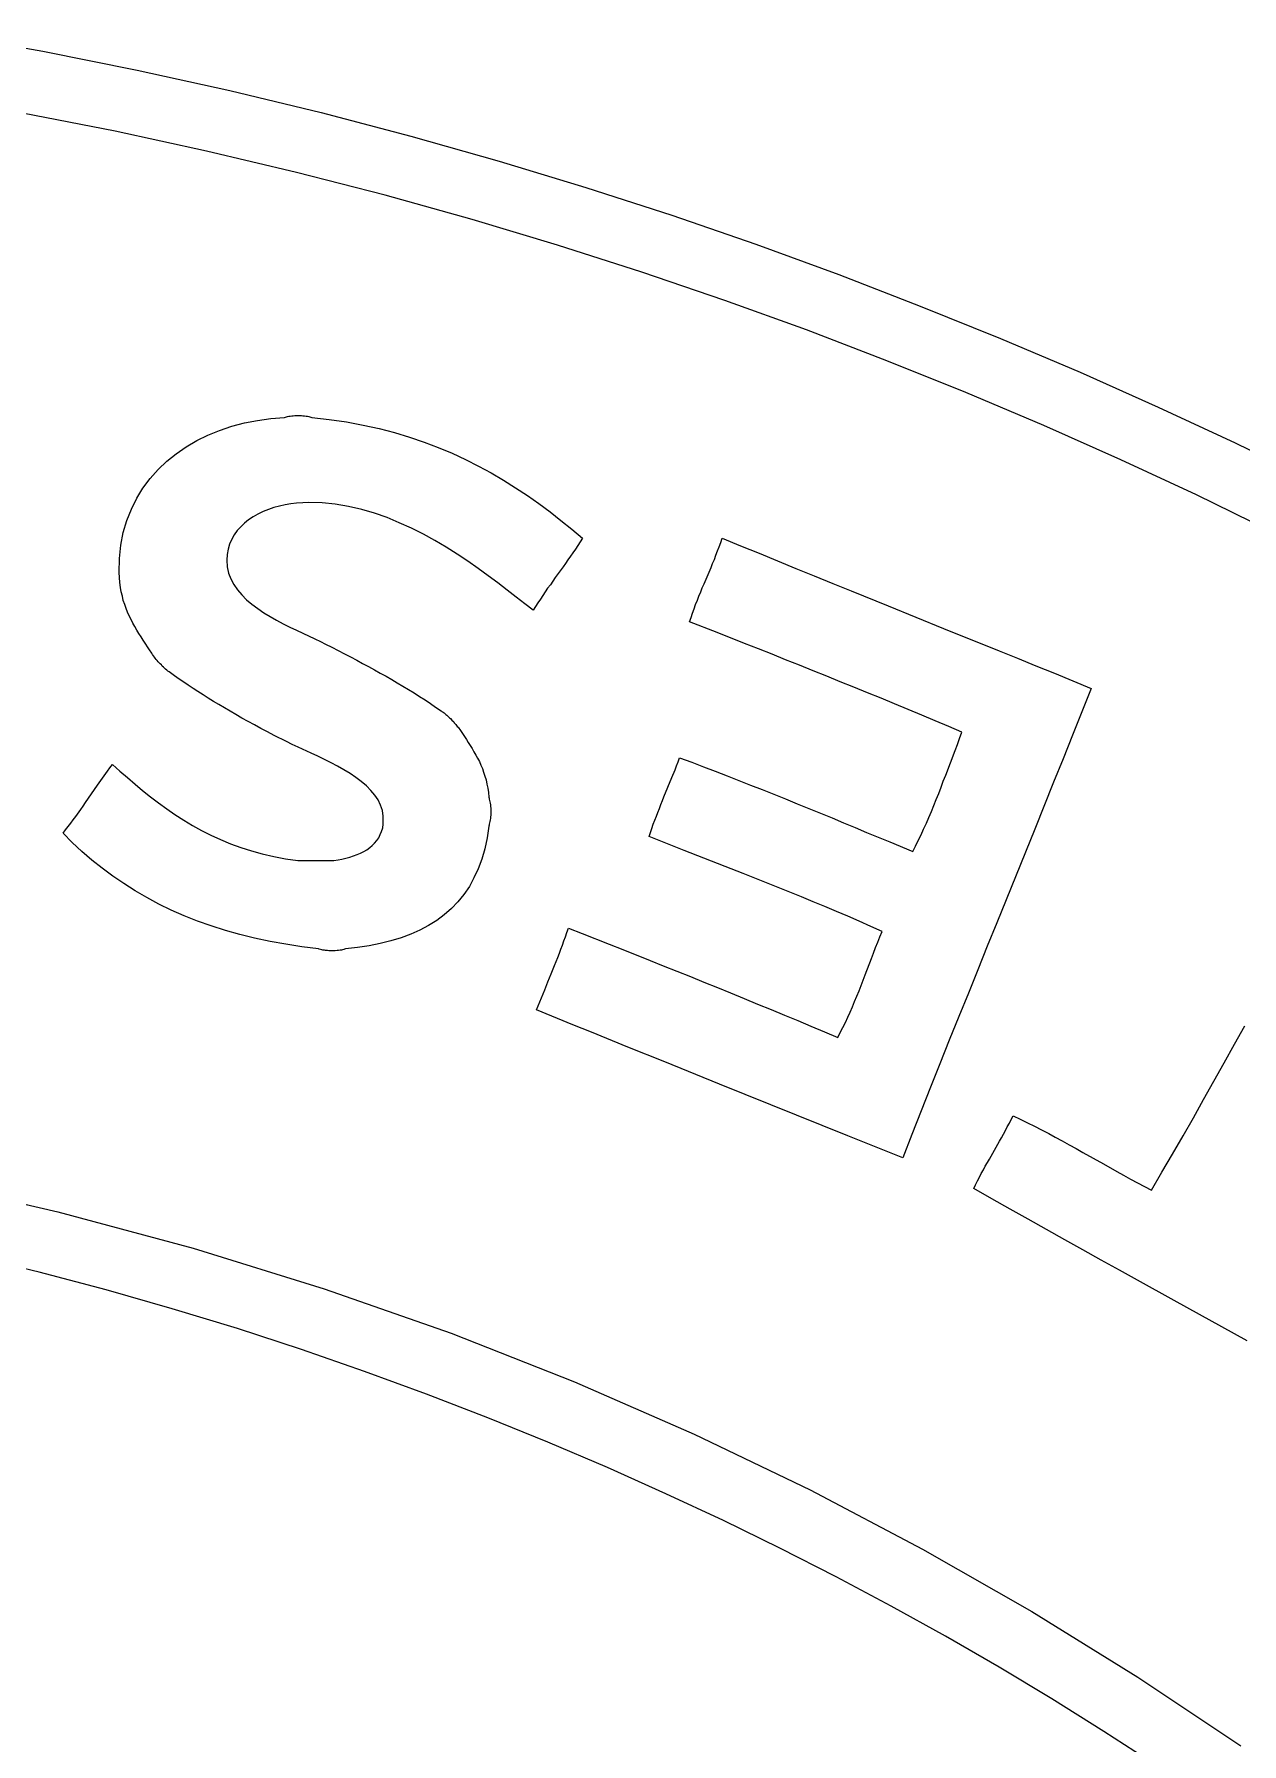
# Model space of a CAD drawing. Header units: metres. Extents: x -185 to 1201, y -340 to 309.
# Drawn here: x 896.76 to 900.76, y 75.64 to 81.3 of the extents above; entities that cross this region are included whole.
import ezdxf

# ---------------------------------------------------------------- set-up
doc = ezdxf.new("R2010")
doc.units = ezdxf.units.M

msp = doc.modelspace()

# ---------------------------------------------------------------- linework, layer by layer
for p, q in [((896.474, 81.2952), (896.792, 81.2385)), ((896.792, 81.2385), (897.104, 81.1763)), ((897.104, 81.1763), (897.411, 81.1086)), ((897.411, 81.1086), (897.713, 81.0358)), ((897.031, 80.9738), (896.724, 81.034)), ((897.713, 81.0358), (898.01, 80.9579)), ((897.334, 80.9083), (897.031, 80.9738)), ((898.01, 80.9579), (898.303, 80.8753)), ((897.632, 80.8378), (897.334, 80.9083)), ((898.303, 80.8753), (898.59, 80.7879)), ((897.925, 80.7623), (897.632, 80.8378)), ((898.213, 80.682), (897.925, 80.7623)), ((898.59, 80.7879), (898.874, 80.6961)), ((898.496, 80.5971), (898.213, 80.682)), ((898.874, 80.6961), (899.152, 80.5999)), ((898.775, 80.5078), (898.496, 80.5971)), ((899.152, 80.5999), (899.427, 80.4996)), ((899.05, 80.4141), (898.775, 80.5078)), ((899.427, 80.4996), (899.697, 80.3954)), ((899.32, 80.3163), (899.05, 80.4141)), ((899.697, 80.3954), (899.963, 80.2875)), ((899.586, 80.2144), (899.32, 80.3163)), ((899.963, 80.2875), (900.226, 80.1759)), ((899.848, 80.1087), (899.586, 80.2144)), ((900.226, 80.1759), (900.484, 80.0609)), ((900.106, 79.9993), (899.848, 80.1087)), ((897.546, 80.0226), (897.592, 80.0261)), ((897.592, 80.0261), (897.595, 80.0274)), ((897.595, 80.0274), (897.598, 80.0285)), ((897.598, 80.0285), (897.602, 80.0295)), ((897.602, 80.0295), (897.606, 80.0304)), ((897.606, 80.0304), (897.611, 80.0311)), ((897.611, 80.0311), (897.616, 80.0317)), ((897.616, 80.0317), (897.621, 80.0322)), ((897.621, 80.0322), (897.626, 80.0325)), ((897.626, 80.0325), (897.632, 80.0327)), ((897.632, 80.0327), (897.637, 80.0328)), ((897.637, 80.0328), (897.643, 80.0327)), ((897.643, 80.0327), (897.648, 80.0325)), ((897.648, 80.0325), (897.653, 80.0322)), ((897.653, 80.0322), (897.658, 80.0317)), ((897.658, 80.0317), (897.663, 80.0311)), ((897.663, 80.0311), (897.668, 80.0304)), ((897.668, 80.0304), (897.672, 80.0295)), ((897.672, 80.0295), (897.676, 80.0285)), ((897.676, 80.0285), (897.679, 80.0274)), ((897.679, 80.0274), (897.682, 80.0261)), ((897.682, 80.0261), (897.74, 80.0197)), ((900.484, 80.0609), (900.739, 79.9422)), ((897.338, 79.9679), (897.377, 79.9837)), ((897.377, 79.9837), (897.417, 79.9972)), ((897.417, 79.9972), (897.459, 80.0081)), ((897.459, 80.0081), (897.502, 80.0166)), ((897.502, 80.0166), (897.546, 80.0226)), ((897.74, 80.0197), (897.797, 80.0114)), ((897.797, 80.0114), (897.852, 80.0013)), ((897.852, 80.0013), (897.905, 79.9896)), ((897.905, 79.9896), (897.956, 79.9762)), ((897.956, 79.9762), (898.006, 79.9613)), ((900.361, 79.8864), (900.106, 79.9993)), ((897.233, 79.9065), (897.266, 79.9293)), ((897.266, 79.9293), (897.301, 79.9498)), ((897.301, 79.9498), (897.338, 79.9679)), ((898.006, 79.9613), (898.054, 79.9449)), ((898.054, 79.9449), (898.101, 79.927)), ((898.101, 79.927), (898.147, 79.9078)), ((900.739, 79.9422), (900.99, 79.8198)), ((897.173, 79.8541), (897.202, 79.8814)), ((897.202, 79.8814), (897.233, 79.9065)), ((898.147, 79.9078), (898.191, 79.8873)), ((898.191, 79.8873), (898.234, 79.8656)), ((898.234, 79.8656), (898.276, 79.8428)), ((900.611, 79.77), (900.361, 79.8864)), ((897.123, 79.7929), (897.147, 79.8246)), ((897.147, 79.8246), (897.173, 79.8541)), ((898.276, 79.8428), (898.317, 79.8189)), ((898.317, 79.8189), (898.357, 79.794)), ((897.085, 79.7232), (897.103, 79.7591)), ((897.103, 79.7591), (897.123, 79.7929)), ((897.652, 79.7443), (897.632, 79.7429)), ((897.671, 79.7448), (897.652, 79.7443)), ((897.716, 79.7435), (897.671, 79.7448)), ((897.76, 79.739), (897.716, 79.7435)), ((898.357, 79.794), (898.396, 79.7681)), ((898.396, 79.7681), (898.434, 79.7414)), ((900.857, 79.65), (900.611, 79.77)), ((897.07, 79.6852), (897.085, 79.7232)), ((897.473, 79.6875), (897.459, 79.6765)), ((897.488, 79.6975), (897.473, 79.6875)), ((897.504, 79.7065), (897.488, 79.6975)), ((897.521, 79.7146), (897.504, 79.7065)), ((897.539, 79.7217), (897.521, 79.7146)), ((897.557, 79.7278), (897.539, 79.7217)), ((897.575, 79.733), (897.557, 79.7278)), ((897.594, 79.7373), (897.575, 79.733)), ((897.613, 79.7406), (897.594, 79.7373)), ((897.632, 79.7429), (897.613, 79.7406)), ((897.804, 79.7317), (897.76, 79.739)), ((897.848, 79.7217), (897.804, 79.7317)), ((897.89, 79.7093), (897.848, 79.7217)), ((897.932, 79.6947), (897.89, 79.7093)), ((897.972, 79.6781), (897.932, 79.6947)), ((898.434, 79.7414), (898.471, 79.7139)), ((898.471, 79.7139), (898.507, 79.6856)), ((897.05, 79.6032), (897.058, 79.6452)), ((897.058, 79.6452), (897.07, 79.6852)), ((897.425, 79.6378), (897.417, 79.623)), ((897.435, 79.6517), (897.425, 79.6378)), ((897.447, 79.6646), (897.435, 79.6517)), ((897.459, 79.6765), (897.447, 79.6646)), ((898.012, 79.6598), (897.972, 79.6781)), ((898.052, 79.64), (898.012, 79.6598)), ((898.09, 79.6189), (898.052, 79.64)), ((898.507, 79.6856), (898.543, 79.6567)), ((898.543, 79.6567), (898.579, 79.6272)), ((897.045, 79.5593), (897.05, 79.6032)), ((897.405, 79.5904), (897.402, 79.5726)), ((897.41, 79.6072), (897.405, 79.5904)), ((897.417, 79.623), (897.41, 79.6072)), ((898.127, 79.5968), (898.09, 79.6189)), ((898.163, 79.5739), (898.127, 79.5968)), ((898.199, 79.5503), (898.163, 79.5739)), ((898.547, 79.5787), (898.539, 79.5668)), ((898.555, 79.5907), (898.547, 79.5787)), ((898.563, 79.6028), (898.555, 79.5907)), ((898.571, 79.6149), (898.563, 79.6028)), ((898.579, 79.6272), (898.571, 79.6149)), ((899.02, 79.5705), (899.026, 79.5844)), ((899.026, 79.5844), (899.031, 79.5985)), ((899.031, 79.5985), (899.036, 79.6127)), ((899.036, 79.6127), (899.041, 79.6272)), ((899.041, 79.6272), (899.102, 79.6019)), ((899.102, 79.6019), (899.163, 79.5768)), ((899.163, 79.5768), (899.224, 79.5517)), ((897.044, 79.5134), (897.045, 79.5593)), ((897.402, 79.5726), (897.401, 79.5538)), ((897.401, 79.5538), (897.402, 79.5321)), ((897.402, 79.5321), (897.406, 79.5114)), ((898.233, 79.5264), (898.199, 79.5503)), ((898.266, 79.5024), (898.233, 79.5264)), ((898.514, 79.5314), (898.488, 79.4962)), ((898.522, 79.5432), (898.514, 79.5314)), ((898.53, 79.5549), (898.522, 79.5432)), ((898.539, 79.5668), (898.53, 79.5549)), ((898.981, 79.4757), (899.004, 79.5295)), ((899.004, 79.5295), (899.009, 79.5431)), ((899.009, 79.5431), (899.015, 79.5567)), ((899.015, 79.5567), (899.02, 79.5705)), ((899.224, 79.5517), (899.285, 79.5266)), ((899.285, 79.5266), (899.346, 79.5017)), ((897.045, 79.4962), (897.044, 79.5134)), ((897.047, 79.4797), (897.045, 79.4962)), ((897.049, 79.4639), (897.047, 79.4797)), ((897.051, 79.4489), (897.049, 79.4639)), ((897.406, 79.5114), (897.414, 79.4918)), ((897.414, 79.4918), (897.424, 79.4732)), ((897.424, 79.4732), (897.436, 79.4555)), ((898.298, 79.4785), (898.266, 79.5024)), ((898.329, 79.4548), (898.298, 79.4785)), ((898.463, 79.4608), (898.455, 79.449)), ((898.472, 79.4727), (898.463, 79.4608)), ((898.488, 79.4962), (898.472, 79.4727)), ((898.97, 79.4487), (898.975, 79.4622)), ((898.975, 79.4622), (898.981, 79.4757)), ((899.346, 79.5017), (899.407, 79.4768)), ((899.407, 79.4768), (899.468, 79.452)), ((897.055, 79.4344), (897.051, 79.4489)), ((897.058, 79.4205), (897.055, 79.4344)), ((897.063, 79.4071), (897.058, 79.4205)), ((897.067, 79.3941), (897.063, 79.4071)), ((897.436, 79.4555), (897.45, 79.4388)), ((897.45, 79.4388), (897.466, 79.4229)), ((897.466, 79.4229), (897.484, 79.4078)), ((897.484, 79.4078), (897.503, 79.3935)), ((898.359, 79.4318), (898.329, 79.4548)), ((898.388, 79.4095), (898.359, 79.4318)), ((898.415, 79.3883), (898.388, 79.4095)), ((898.431, 79.4129), (898.423, 79.4006)), ((898.439, 79.425), (898.431, 79.4129)), ((898.447, 79.437), (898.439, 79.425)), ((898.455, 79.449), (898.447, 79.437)), ((898.948, 79.3932), (898.953, 79.4073)), ((898.953, 79.4073), (898.959, 79.4212)), ((898.959, 79.4212), (898.964, 79.435)), ((898.964, 79.435), (898.97, 79.4487)), ((899.468, 79.452), (899.591, 79.4024)), ((897.072, 79.3816), (897.067, 79.3941)), ((897.078, 79.3693), (897.072, 79.3816)), ((897.084, 79.3574), (897.078, 79.3693)), ((897.09, 79.3457), (897.084, 79.3574)), ((897.503, 79.3935), (897.523, 79.38)), ((897.523, 79.38), (897.544, 79.3671)), ((897.544, 79.3671), (897.565, 79.355)), ((897.565, 79.355), (897.587, 79.3434)), ((898.423, 79.4006), (898.415, 79.3883)), ((898.933, 79.3497), (898.938, 79.3645)), ((899.024, 79.314), (898.933, 79.3497)), ((898.938, 79.3645), (898.943, 79.379)), ((898.943, 79.379), (898.948, 79.3932)), ((899.591, 79.4024), (899.774, 79.3282)), ((897.096, 79.3342), (897.09, 79.3457)), ((897.103, 79.3228), (897.096, 79.3342)), ((897.11, 79.3115), (897.103, 79.3228)), ((897.117, 79.3002), (897.11, 79.3115)), ((897.124, 79.2889), (897.117, 79.3002)), ((897.587, 79.3434), (897.609, 79.3324)), ((897.609, 79.3324), (897.631, 79.322)), ((897.631, 79.322), (897.652, 79.312)), ((897.652, 79.312), (897.692, 79.2935)), ((897.692, 79.2935), (897.711, 79.2847)), ((899.115, 79.2782), (899.024, 79.314)), ((899.774, 79.3282), (899.958, 79.254)), ((897.147, 79.2542), (897.124, 79.2889)), ((897.15, 79.2499), (897.147, 79.2542)), ((897.152, 79.2456), (897.15, 79.2499)), ((897.155, 79.2414), (897.152, 79.2456)), ((897.158, 79.2373), (897.155, 79.2414)), ((897.161, 79.2333), (897.158, 79.2373)), ((897.711, 79.2847), (897.728, 79.2763)), ((897.728, 79.2763), (897.749, 79.2656)), ((897.749, 79.2656), (897.77, 79.255)), ((897.77, 79.255), (897.79, 79.2443)), ((897.79, 79.2443), (897.81, 79.2337)), ((897.81, 79.2337), (897.831, 79.2231)), ((899.161, 79.2603), (899.115, 79.2782)), ((899.206, 79.2423), (899.161, 79.2603)), ((899.251, 79.2243), (899.206, 79.2423)), ((899.958, 79.254), (900.019, 79.2292)), ((897.164, 79.2293), (897.161, 79.2333)), ((897.167, 79.2254), (897.164, 79.2293)), ((897.17, 79.2216), (897.167, 79.2254)), ((897.173, 79.2179), (897.17, 79.2216)), ((897.177, 79.2142), (897.173, 79.2179)), ((897.18, 79.2106), (897.177, 79.2142)), ((897.184, 79.207), (897.18, 79.2106)), ((897.187, 79.2035), (897.184, 79.207)), ((897.191, 79.2001), (897.187, 79.2035)), ((897.195, 79.1967), (897.191, 79.2001)), ((897.198, 79.1934), (897.195, 79.1967)), ((897.202, 79.1902), (897.198, 79.1934)), ((897.206, 79.187), (897.202, 79.1902)), ((897.21, 79.1839), (897.206, 79.187)), ((897.214, 79.1808), (897.21, 79.1839)), ((897.228, 79.1706), (897.214, 79.1808)), ((897.831, 79.2231), (897.85, 79.2124)), ((897.85, 79.2124), (897.87, 79.2018)), ((897.87, 79.2018), (897.89, 79.1911)), ((897.89, 79.1911), (897.909, 79.1803)), ((897.909, 79.1803), (897.928, 79.1695)), ((899.297, 79.2062), (899.251, 79.2243)), ((899.342, 79.1881), (899.297, 79.2062)), ((899.387, 79.17), (899.342, 79.1881)), ((900.019, 79.2292), (900.08, 79.2044)), ((900.08, 79.2044), (900.141, 79.1795)), ((900.141, 79.1795), (900.202, 79.1546)), ((897.243, 79.1604), (897.228, 79.1706)), ((897.258, 79.1501), (897.243, 79.1604)), ((897.273, 79.1397), (897.258, 79.1501)), ((897.289, 79.1292), (897.273, 79.1397)), ((897.305, 79.1187), (897.289, 79.1292)), ((897.928, 79.1695), (897.947, 79.1587)), ((897.947, 79.1587), (897.965, 79.1477)), ((897.965, 79.1477), (897.984, 79.1367)), ((897.984, 79.1367), (898.002, 79.1255)), ((898.002, 79.1255), (898.021, 79.1143)), ((899.432, 79.1517), (899.387, 79.17)), ((899.477, 79.1335), (899.432, 79.1517)), ((899.522, 79.1151), (899.477, 79.1335)), ((900.202, 79.1546), (900.263, 79.1296)), ((900.263, 79.1296), (900.232, 79.0518)), ((897.322, 79.108), (897.305, 79.1187)), ((897.339, 79.0974), (897.322, 79.108)), ((897.357, 79.0866), (897.339, 79.0974)), ((897.374, 79.0757), (897.357, 79.0866)), ((897.393, 79.0648), (897.374, 79.0757)), ((897.412, 79.0537), (897.393, 79.0648)), ((898.021, 79.1143), (898.039, 79.1029)), ((898.039, 79.1029), (898.057, 79.0913)), ((898.057, 79.0913), (898.075, 79.0796)), ((898.075, 79.0796), (898.092, 79.0678)), ((898.092, 79.0678), (898.11, 79.0557)), ((899.567, 79.0967), (899.522, 79.1151)), ((899.612, 79.0782), (899.567, 79.0967)), ((899.657, 79.0596), (899.612, 79.0782)), ((897.431, 79.0426), (897.412, 79.0537)), ((897.451, 79.0314), (897.431, 79.0426)), ((897.471, 79.0201), (897.451, 79.0314)), ((897.492, 79.0087), (897.471, 79.0201)), ((897.513, 78.9972), (897.492, 79.0087)), ((898.11, 79.0557), (898.113, 79.0532)), ((898.113, 79.0532), (898.117, 79.0507)), ((898.117, 79.0507), (898.12, 79.0482)), ((898.12, 79.0482), (898.126, 79.043)), ((898.126, 79.043), (898.129, 79.0404)), ((898.129, 79.0404), (898.135, 79.0351)), ((898.135, 79.0351), (898.138, 79.0323)), ((898.138, 79.0323), (898.141, 79.0296)), ((898.141, 79.0296), (898.146, 79.024)), ((898.146, 79.024), (898.152, 79.0184)), ((898.152, 79.0184), (898.154, 79.0155)), ((898.154, 79.0155), (898.159, 79.0097)), ((898.159, 79.0097), (898.164, 79.0037)), ((899.702, 79.0409), (899.657, 79.0596)), ((899.746, 79.0221), (899.702, 79.0409)), ((899.791, 79.0032), (899.746, 79.0221)), ((900.232, 79.0518), (900.201, 78.9742)), ((897.535, 78.9856), (897.513, 78.9972)), ((897.558, 78.9739), (897.535, 78.9856)), ((897.598, 78.9532), (897.558, 78.9739)), ((897.617, 78.9441), (897.598, 78.9532)), ((898.164, 79.0037), (898.167, 79.0007)), ((898.167, 79.0007), (898.174, 78.9906)), ((898.174, 78.9906), (898.194, 78.9605)), ((898.194, 78.9605), (898.2, 78.9504)), ((899.835, 78.9842), (899.791, 79.0032)), ((899.82, 78.9439), (899.827, 78.9641)), ((899.827, 78.9641), (899.835, 78.9842)), ((900.201, 78.9742), (900.17, 78.8965)), ((897.637, 78.9348), (897.617, 78.9441)), ((897.68, 78.9153), (897.637, 78.9348)), ((897.702, 78.905), (897.68, 78.9153)), ((897.724, 78.8944), (897.702, 78.905)), ((897.746, 78.8834), (897.724, 78.8944)), ((898.2, 78.9504), (898.207, 78.9403)), ((898.207, 78.9403), (898.213, 78.93)), ((898.213, 78.93), (898.219, 78.9196)), ((898.219, 78.9196), (898.225, 78.909)), ((898.225, 78.909), (898.231, 78.8982)), ((898.231, 78.8982), (898.237, 78.8871)), ((898.895, 78.8864), (898.9, 78.8996)), ((898.9, 78.8996), (898.94, 78.8849)), ((899.781, 78.8424), (899.812, 78.9236)), ((899.812, 78.9236), (899.82, 78.9439)), ((900.17, 78.8965), (900.138, 78.8189)), ((896.989, 78.8322), (897.006, 78.8551)), ((897.006, 78.8551), (897.014, 78.8665)), ((897.014, 78.8665), (897.022, 78.8779)), ((897.022, 78.8779), (897.047, 78.8559)), ((897.047, 78.8559), (897.072, 78.8341)), ((897.767, 78.8719), (897.746, 78.8834)), ((897.788, 78.86), (897.767, 78.8719)), ((897.809, 78.8475), (897.788, 78.86)), ((897.828, 78.8345), (897.809, 78.8475)), ((898.237, 78.8871), (898.242, 78.8757)), ((898.242, 78.8757), (898.247, 78.864)), ((898.247, 78.864), (898.251, 78.8519)), ((898.251, 78.8519), (898.255, 78.8394)), ((898.255, 78.8394), (898.259, 78.8264)), ((898.874, 78.8346), (898.885, 78.8604)), ((898.885, 78.8604), (898.89, 78.8734)), ((898.89, 78.8734), (898.895, 78.8864)), ((898.94, 78.8849), (898.979, 78.8701)), ((898.979, 78.8701), (899.018, 78.8552)), ((899.018, 78.8552), (899.057, 78.8401)), ((899.057, 78.8401), (899.096, 78.825)), ((899.773, 78.8222), (899.781, 78.8424)), ((896.933, 78.7515), (896.973, 78.8091)), ((896.973, 78.8091), (896.989, 78.8322)), ((897.072, 78.8341), (897.097, 78.8126)), ((897.097, 78.8126), (897.122, 78.7915)), ((897.122, 78.7915), (897.148, 78.7708)), ((897.846, 78.821), (897.828, 78.8345)), ((897.863, 78.8068), (897.846, 78.821)), ((897.878, 78.7919), (897.863, 78.8068)), ((897.891, 78.7764), (897.878, 78.7919)), ((898.259, 78.8264), (898.262, 78.8129)), ((898.262, 78.8129), (898.265, 78.799)), ((898.265, 78.799), (898.267, 78.7844)), ((898.267, 78.7844), (898.268, 78.7693)), ((898.848, 78.7707), (898.874, 78.8346)), ((899.096, 78.825), (899.135, 78.8097)), ((899.135, 78.8097), (899.173, 78.7944)), ((899.173, 78.7944), (899.212, 78.779)), ((899.75, 78.7619), (899.758, 78.7819)), ((899.758, 78.7819), (899.766, 78.802)), ((899.766, 78.802), (899.773, 78.8222)), ((900.138, 78.8189), (900.076, 78.6638)), ((896.901, 78.7057), (896.917, 78.7285)), ((896.917, 78.7285), (896.925, 78.74)), ((896.925, 78.74), (896.933, 78.7515)), ((897.148, 78.7708), (897.175, 78.7505)), ((897.175, 78.7505), (897.202, 78.7309)), ((897.202, 78.7309), (897.229, 78.7119)), ((897.902, 78.7601), (897.891, 78.7764)), ((897.91, 78.7431), (897.902, 78.7601)), ((897.916, 78.7253), (897.91, 78.7431)), ((897.919, 78.7067), (897.916, 78.7253)), ((898.268, 78.7693), (898.269, 78.7662)), ((898.269, 78.7662), (898.27, 78.7626)), ((898.27, 78.7626), (898.271, 78.7585)), ((898.271, 78.7585), (898.272, 78.754)), ((898.272, 78.754), (898.273, 78.7492)), ((898.273, 78.7492), (898.274, 78.744)), ((898.274, 78.744), (898.274, 78.7386)), ((898.274, 78.7386), (898.275, 78.733)), ((898.275, 78.733), (898.275, 78.7273)), ((898.275, 78.7273), (898.275, 78.7215)), ((898.828, 78.7191), (898.833, 78.7321)), ((898.833, 78.7321), (898.838, 78.745)), ((898.838, 78.745), (898.843, 78.7579)), ((898.843, 78.7579), (898.848, 78.7707)), ((899.212, 78.779), (899.251, 78.7635)), ((899.251, 78.7635), (899.289, 78.7479)), ((899.289, 78.7479), (899.328, 78.7322)), ((899.328, 78.7322), (899.366, 78.7165)), ((899.734, 78.7222), (899.742, 78.742)), ((899.742, 78.742), (899.75, 78.7619)), ((896.867, 78.6608), (896.876, 78.672)), ((896.876, 78.672), (896.884, 78.6832)), ((896.884, 78.6832), (896.892, 78.6944)), ((896.892, 78.6944), (896.901, 78.7057)), ((897.229, 78.7119), (897.258, 78.6936)), ((897.258, 78.6936), (897.287, 78.6761)), ((897.287, 78.6761), (897.317, 78.6594)), ((897.917, 78.6675), (897.919, 78.6797)), ((897.919, 78.6928), (897.919, 78.7067)), ((897.919, 78.6797), (897.919, 78.6928)), ((898.268, 78.6738), (898.263, 78.6351)), ((898.269, 78.6768), (898.268, 78.6738)), ((898.27, 78.6804), (898.269, 78.6768)), ((898.271, 78.6845), (898.27, 78.6804)), ((898.272, 78.689), (898.271, 78.6845)), ((898.273, 78.6939), (898.272, 78.689)), ((898.274, 78.699), (898.273, 78.6939)), ((898.275, 78.71), (898.274, 78.7044)), ((898.274, 78.7044), (898.274, 78.699)), ((898.275, 78.7215), (898.275, 78.7157)), ((898.275, 78.7157), (898.275, 78.71)), ((898.808, 78.6662), (898.813, 78.6796)), ((898.813, 78.6796), (898.818, 78.6928)), ((898.818, 78.6928), (898.823, 78.706)), ((898.823, 78.706), (898.828, 78.7191)), ((899.366, 78.7165), (899.405, 78.7007)), ((899.405, 78.7007), (899.443, 78.6848)), ((899.443, 78.6848), (899.481, 78.669)), ((899.481, 78.669), (899.519, 78.653)), ((899.708, 78.6639), (899.717, 78.6832)), ((899.717, 78.6832), (899.725, 78.7026)), ((899.725, 78.7026), (899.734, 78.7222)), ((896.859, 78.6498), (896.867, 78.6608)), ((896.889, 78.6192), (896.859, 78.6498)), ((896.921, 78.5897), (896.889, 78.6192)), ((897.317, 78.6594), (897.348, 78.6437)), ((897.348, 78.6437), (897.38, 78.629)), ((897.38, 78.629), (897.413, 78.6153)), ((897.413, 78.6153), (897.447, 78.6028)), ((897.882, 78.6095), (897.89, 78.6174)), ((897.89, 78.6174), (897.898, 78.626)), ((897.898, 78.626), (897.904, 78.6353)), ((897.904, 78.6353), (897.909, 78.6453)), ((897.909, 78.6453), (897.913, 78.656)), ((897.913, 78.656), (897.917, 78.6675)), ((898.263, 78.6351), (898.255, 78.5987)), ((898.799, 78.639), (898.804, 78.6526)), ((898.838, 78.6236), (898.799, 78.639)), ((898.804, 78.6526), (898.808, 78.6662)), ((898.877, 78.6082), (898.838, 78.6236)), ((899.519, 78.653), (899.596, 78.6211)), ((899.596, 78.6211), (899.672, 78.5891)), ((899.681, 78.6075), (899.69, 78.626)), ((899.69, 78.626), (899.7, 78.6449)), ((899.7, 78.6449), (899.708, 78.6639)), ((900.076, 78.6638), (899.95, 78.3535)), ((896.954, 78.5614), (896.921, 78.5897)), ((896.988, 78.5341), (896.954, 78.5614)), ((897.447, 78.6028), (897.482, 78.5915)), ((897.482, 78.5915), (897.518, 78.5815)), ((897.518, 78.5815), (897.556, 78.5729)), ((897.556, 78.5729), (897.595, 78.5657)), ((897.595, 78.5657), (897.636, 78.56)), ((897.636, 78.56), (897.755, 78.56)), ((897.755, 78.56), (897.769, 78.5621)), ((897.769, 78.5621), (897.782, 78.5646)), ((897.782, 78.5646), (897.795, 78.5675)), ((897.795, 78.5675), (897.808, 78.5709)), ((897.808, 78.5709), (897.82, 78.5748)), ((897.82, 78.5748), (897.832, 78.5792)), ((897.832, 78.5792), (897.843, 78.5841)), ((897.843, 78.5841), (897.854, 78.5896)), ((897.854, 78.5896), (897.864, 78.5956)), ((897.864, 78.5956), (897.874, 78.6023)), ((897.874, 78.6023), (897.882, 78.6095)), ((898.245, 78.5644), (898.233, 78.5321)), ((898.255, 78.5987), (898.245, 78.5644)), ((898.915, 78.5929), (898.877, 78.6082)), ((899.071, 78.5319), (898.915, 78.5929)), ((899.672, 78.5891), (899.681, 78.6075)), ((897.023, 78.508), (896.988, 78.5341)), ((897.06, 78.4831), (897.023, 78.508)), ((898.219, 78.5019), (898.204, 78.4738)), ((898.233, 78.5321), (898.219, 78.5019)), ((899.11, 78.5166), (899.071, 78.5319)), ((899.149, 78.5013), (899.11, 78.5166)), ((899.188, 78.4859), (899.149, 78.5013)), ((897.097, 78.4594), (897.06, 78.4831)), ((897.136, 78.4368), (897.097, 78.4594)), ((898.186, 78.4475), (898.166, 78.4233)), ((898.204, 78.4738), (898.186, 78.4475)), ((899.226, 78.4704), (899.188, 78.4859)), ((899.265, 78.4549), (899.226, 78.4704)), ((899.304, 78.4392), (899.265, 78.4549)), ((897.176, 78.4155), (897.136, 78.4368)), ((897.217, 78.3955), (897.176, 78.4155)), ((897.26, 78.3767), (897.217, 78.3955)), ((898.145, 78.4009), (898.121, 78.3803)), ((898.166, 78.4233), (898.145, 78.4009)), ((899.342, 78.4234), (899.304, 78.4392)), ((899.381, 78.4074), (899.342, 78.4234)), ((899.419, 78.3913), (899.381, 78.4074)), ((899.457, 78.375), (899.419, 78.3913)), ((897.304, 78.3592), (897.26, 78.3767)), ((897.349, 78.343), (897.304, 78.3592)), ((897.396, 78.3282), (897.349, 78.343)), ((897.444, 78.3146), (897.396, 78.3282)), ((898.04, 78.3294), (898.01, 78.3158)), ((898.069, 78.3446), (898.04, 78.3294)), ((898.096, 78.3616), (898.069, 78.3446)), ((898.121, 78.3803), (898.096, 78.3616)), ((898.527, 78.3216), (898.532, 78.3356)), ((898.532, 78.3356), (898.577, 78.3179)), ((899.495, 78.3584), (899.457, 78.375)), ((899.533, 78.3417), (899.495, 78.3584)), ((899.571, 78.3248), (899.533, 78.3417)), ((899.95, 78.3535), (899.918, 78.2759)), ((897.493, 78.3025), (897.444, 78.3146)), ((897.544, 78.2917), (897.493, 78.3025)), ((897.596, 78.2823), (897.544, 78.2917)), ((897.649, 78.2744), (897.596, 78.2823)), ((897.704, 78.2679), (897.649, 78.2744)), ((897.834, 78.2721), (897.794, 78.2679)), ((897.872, 78.2778), (897.834, 78.2721)), ((897.909, 78.285), (897.872, 78.2778)), ((897.944, 78.2937), (897.909, 78.285)), ((897.978, 78.304), (897.944, 78.2937)), ((898.01, 78.3158), (897.978, 78.304)), ((898.507, 78.2663), (898.512, 78.28)), ((898.512, 78.28), (898.517, 78.2938)), ((898.517, 78.2938), (898.522, 78.3076)), ((898.522, 78.3076), (898.527, 78.3216)), ((898.577, 78.3179), (898.667, 78.2825)), ((898.667, 78.2825), (898.712, 78.2648)), ((899.549, 78.2714), (899.556, 78.2893)), ((899.556, 78.2893), (899.563, 78.3071)), ((899.563, 78.3071), (899.571, 78.3248)), ((899.918, 78.2759), (899.887, 78.1983)), ((897.707, 78.2665), (897.704, 78.2679)), ((897.711, 78.2653), (897.707, 78.2665)), ((897.715, 78.2643), (897.711, 78.2653)), ((897.719, 78.2633), (897.715, 78.2643)), ((897.724, 78.2626), (897.719, 78.2633)), ((897.728, 78.2619), (897.724, 78.2626)), ((897.734, 78.2614), (897.728, 78.2619)), ((897.739, 78.2611), (897.734, 78.2614)), ((897.744, 78.2609), (897.739, 78.2611)), ((897.75, 78.2608), (897.744, 78.2609)), ((897.755, 78.2609), (897.75, 78.2608)), ((897.76, 78.2611), (897.755, 78.2609)), ((897.766, 78.2614), (897.76, 78.2611)), ((897.771, 78.2619), (897.766, 78.2614)), ((897.776, 78.2626), (897.771, 78.2619)), ((897.78, 78.2633), (897.776, 78.2626)), ((897.784, 78.2643), (897.78, 78.2633)), ((897.788, 78.2653), (897.784, 78.2643)), ((897.791, 78.2665), (897.788, 78.2653)), ((897.794, 78.2679), (897.791, 78.2665)), ((898.486, 78.2119), (898.491, 78.2254)), ((898.491, 78.2254), (898.497, 78.239)), ((898.497, 78.239), (898.502, 78.2526)), ((898.502, 78.2526), (898.507, 78.2663)), ((898.712, 78.2648), (898.802, 78.2292)), ((898.802, 78.2292), (898.846, 78.2113)), ((899.514, 78.1816), (899.535, 78.2355)), ((899.535, 78.2355), (899.542, 78.2535)), ((899.542, 78.2535), (899.549, 78.2714)), ((898.464, 78.1583), (898.475, 78.185)), ((898.475, 78.185), (898.486, 78.2119)), ((898.846, 78.2113), (898.891, 78.1934)), ((898.891, 78.1934), (898.936, 78.1754)), ((898.936, 78.1754), (898.98, 78.1574)), ((899.501, 78.1458), (899.508, 78.1637)), ((899.508, 78.1637), (899.514, 78.1816)), ((899.887, 78.1983), (899.856, 78.1206)), ((898.437, 78.092), (898.454, 78.1317)), ((898.454, 78.1317), (898.464, 78.1583)), ((898.98, 78.1574), (899.025, 78.1393)), ((899.025, 78.1393), (899.069, 78.1212)), ((899.069, 78.1212), (899.114, 78.103)), ((899.114, 78.103), (899.158, 78.0847)), ((899.479, 78.0926), (899.487, 78.1102)), ((899.487, 78.1102), (899.494, 78.128)), ((899.494, 78.128), (899.501, 78.1458)), ((899.856, 78.1206), (899.824, 78.0429)), ((898.426, 78.0656), (898.437, 78.092)), ((898.547, 78.016), (898.426, 78.0656)), ((899.158, 78.0847), (899.203, 78.0664)), ((899.203, 78.0664), (899.247, 78.0481)), ((899.247, 78.0481), (899.291, 78.0296)), ((899.457, 78.0406), (899.465, 78.0578)), ((899.465, 78.0578), (899.472, 78.0751)), ((899.472, 78.0751), (899.479, 78.0926)), ((898.608, 77.9913), (898.547, 78.016)), ((898.729, 77.9421), (898.608, 77.9913)), ((899.291, 78.0296), (899.335, 78.0111)), ((899.335, 78.0111), (899.38, 77.9925)), ((899.38, 77.9925), (899.424, 77.9739)), ((899.424, 77.9739), (899.432, 77.9902)), ((899.432, 77.9902), (899.441, 78.0068)), ((899.441, 78.0068), (899.449, 78.0236)), ((899.449, 78.0236), (899.457, 78.0406)), ((899.824, 78.0429), (899.793, 77.9651)), ((900.737, 77.9515), (900.771, 78.0126)), ((898.851, 77.893), (898.729, 77.9421)), ((899.793, 77.9651), (899.762, 77.8872)), ((900.703, 77.8905), (900.737, 77.9515)), ((899.032, 77.8196), (898.851, 77.893)), ((899.762, 77.8872), (899.731, 77.8093)), ((900.669, 77.8297), (900.703, 77.8905)), ((899.457, 77.6485), (899.032, 77.8196)), ((900.635, 77.7689), (900.669, 77.8297)), ((899.731, 77.8093), (899.7, 77.7313)), ((900.601, 77.7084), (900.635, 77.7689)), ((899.7, 77.7313), (899.669, 77.6532)), ((899.998, 77.7023), (900.004, 77.7147)), ((900.004, 77.7147), (900.028, 77.7033)), ((900.567, 77.648), (900.601, 77.7084)), ((899.669, 77.6532), (899.639, 77.575)), ((899.966, 77.6422), (899.972, 77.654)), ((899.972, 77.654), (899.979, 77.666)), ((899.979, 77.666), (899.985, 77.678)), ((899.985, 77.678), (899.992, 77.6901)), ((899.992, 77.6901), (899.998, 77.7023)), ((900.028, 77.7033), (900.052, 77.6917)), ((900.052, 77.6917), (900.075, 77.6799)), ((900.075, 77.6799), (900.098, 77.6679)), ((900.098, 77.6679), (900.122, 77.6558)), ((900.122, 77.6558), (900.144, 77.6436)), ((899.578, 77.5995), (899.457, 77.6485)), ((899.639, 77.575), (899.578, 77.5995)), ((899.926, 77.5714), (899.959, 77.6303)), ((899.959, 77.6303), (899.966, 77.6422)), ((900.144, 77.6436), (900.167, 77.6312)), ((900.167, 77.6312), (900.19, 77.6187)), ((900.19, 77.6187), (900.213, 77.6062)), ((900.213, 77.6062), (900.235, 77.5936)), ((900.235, 77.5936), (900.303, 77.5556)), ((900.532, 77.5878), (900.567, 77.648)), ((899.906, 77.5356), (899.912, 77.5476)), ((899.912, 77.5476), (899.919, 77.5595)), ((899.919, 77.5595), (899.926, 77.5714)), ((900.303, 77.5556), (900.348, 77.5303)), ((900.497, 77.5279), (900.532, 77.5878)), ((896.378, 77.5029), (896.841, 77.397)), ((899.874, 77.4739), (899.88, 77.4865)), ((899.88, 77.4865), (899.886, 77.4989)), ((899.886, 77.4989), (899.893, 77.5113)), ((899.893, 77.5113), (899.899, 77.5235)), ((899.899, 77.5235), (899.906, 77.5356)), ((900.348, 77.5303), (900.37, 77.5177)), ((900.37, 77.5177), (900.393, 77.5052)), ((900.393, 77.5052), (900.416, 77.4928)), ((900.416, 77.4928), (900.439, 77.4804)), ((900.439, 77.4804), (900.462, 77.4682)), ((900.462, 77.4682), (900.497, 77.5279)), ((899.934, 77.4398), (899.874, 77.4739)), ((899.994, 77.4058), (899.934, 77.4398)), ((896.841, 77.397), (897.289, 77.2766)), ((900.054, 77.3719), (899.994, 77.4058)), ((900.115, 77.338), (900.054, 77.3719)), ((900.175, 77.3043), (900.115, 77.338)), ((897.289, 77.2766), (897.723, 77.1423)), ((900.235, 77.2706), (900.175, 77.3043)), ((900.296, 77.237), (900.235, 77.2706)), ((896.779, 77.1967), (896.553, 77.2516)), ((897.001, 77.138), (896.779, 77.1967)), ((900.356, 77.2035), (900.296, 77.237)), ((900.416, 77.17), (900.356, 77.2035)), ((897.723, 77.1423), (898.144, 76.9946)), ((900.537, 77.1031), (900.416, 77.17)), ((897.22, 77.0757), (897.001, 77.138)), ((900.779, 76.9698), (900.537, 77.1031)), ((897.436, 77.01), (897.22, 77.0757)), ((897.648, 76.9409), (897.436, 77.01)), ((898.144, 76.9946), (898.552, 76.8341)), ((897.857, 76.8686), (897.648, 76.9409)), ((898.062, 76.7932), (897.857, 76.8686)), ((898.552, 76.8341), (898.948, 76.6611)), ((898.265, 76.7149), (898.062, 76.7932)), ((898.464, 76.6337), (898.265, 76.7149)), ((898.661, 76.5499), (898.464, 76.6337)), ((898.948, 76.6611), (899.332, 76.4763)), ((898.854, 76.4635), (898.661, 76.5499)), ((899.045, 76.3747), (898.854, 76.4635)), ((899.332, 76.4763), (899.704, 76.2803)), ((899.232, 76.283), (899.045, 76.3747)), ((899.418, 76.1886), (899.232, 76.283)), ((899.704, 76.2803), (900.066, 76.0734)), ((899.6, 76.0914), (899.418, 76.1886)), ((899.78, 75.9916), (899.6, 76.0914)), ((900.066, 76.0734), (900.417, 75.8562)), ((899.958, 75.8892), (899.78, 75.9916)), ((900.133, 75.7841), (899.958, 75.8892)), ((900.417, 75.8562), (900.758, 75.6293)), ((900.305, 75.6765), (900.133, 75.7841)), ((900.476, 75.5665), (900.305, 75.6765))]:
    msp.add_line(p, q)

doc.saveas('drawing.dxf')
